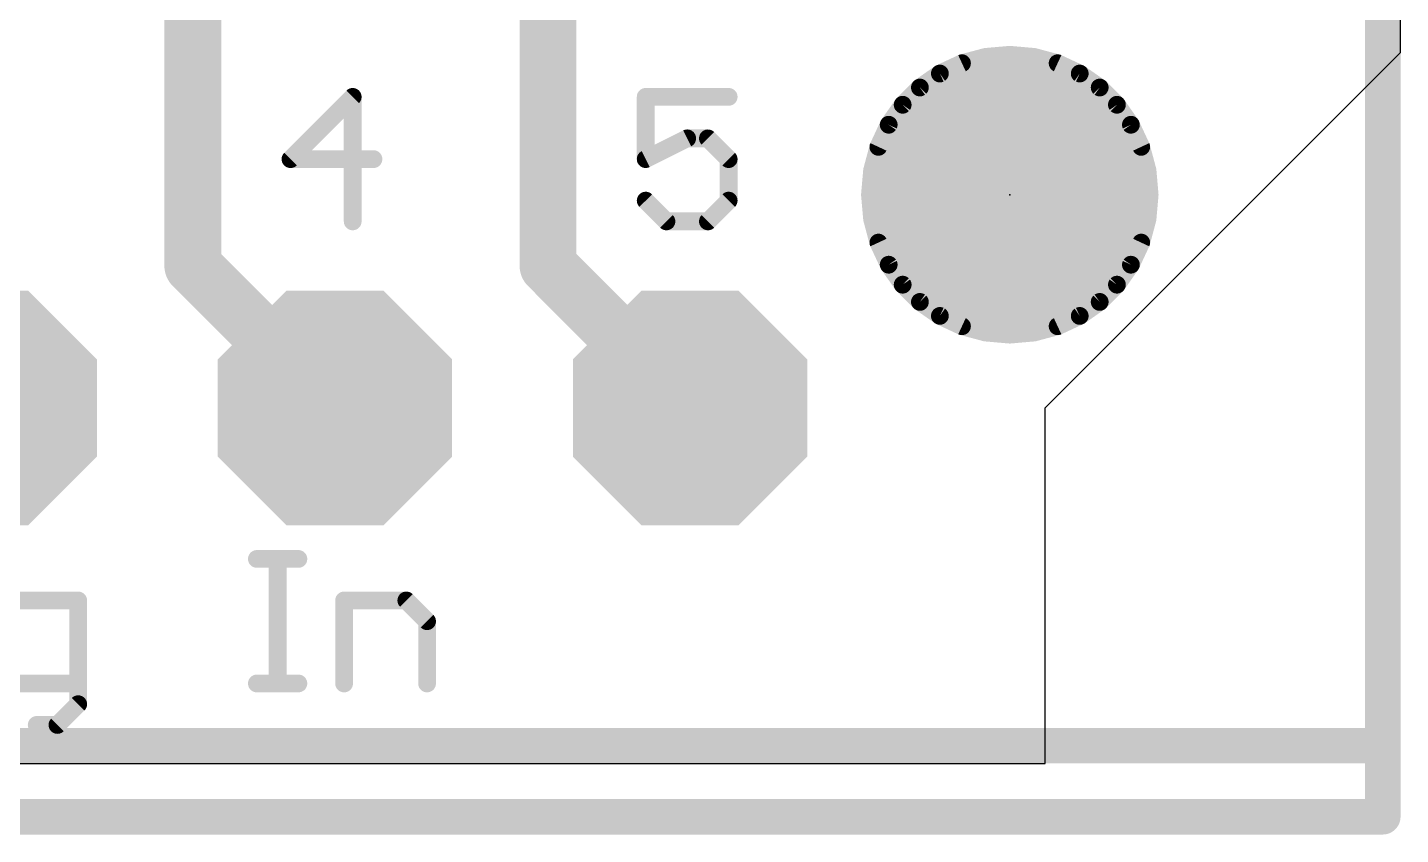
# Model space of a CAD drawing. Extents: x -18.7 to 68.6, y -5.3 to 63.6.
# Drawn here: x 58.76 to 68.58, y -0.51 to 5.26 of the extents above; entities that cross this region are included whole.
import ezdxf

# ---------------------------------------------------------------- set-up
doc = ezdxf.new("R2010")
doc.units = 0
for name, color, linetype in [('1', 12, 'CONTINUOUS'), ('16', 132, 'CONTINUOUS'), ('17', 110, 'CONTINUOUS'), ('20', 53, 'CONTINUOUS'), ('21', 40, 'CONTINUOUS'), ('22', 4, 'CONTINUOUS'), ('23', 53, 'CONTINUOUS'), ('41', 12, 'CONTINUOUS')]:
    doc.layers.add(name, color=color, linetype=linetype)

# ---------------------------------------------------------------- blocks, each defined once
blk = doc.blocks.new('PIE')
at = {"const_width": 0.5}
blk.add_lwpolyline([(0, -0.25, 1), (0, 0.25, 1), (0, -0.25)], format="xyb", dxfattribs=at)
blk = doc.blocks.new('OCTAGONP')
at = {"const_width": 0.5}
blk.add_lwpolyline([(-0.25, -0.1036), (-0.25, 0.1036), (-0.1036, 0.25), (0.1036, 0.25), (0.25, 0.1036), (0.25, -0.1036), (0.1036, -0.25), (-0.1036, -0.25), (-0.25, -0.1036), (-0.25, 0.1036)], dxfattribs=at)

msp = doc.modelspace()

# ---------------------------------------------------------------- linework, layer by layer
at = {"layer": '1'}
for points, const_width in [([(68.453, -0.381), (68.453, 10.541)], 0.254), ([(59.944, 6.731), (59.944, 3.556)], 0.4064), ([(62.484, 6.731), (62.484, 3.556)], 0.4064), ([(59.944, 3.556), (60.96, 2.54)], 0.4064), ([(62.484, 3.556), (63.5, 2.54)], 0.4064), ([(-0.254, -0.381), (68.453, -0.381)], 0.254)]:
    msp.add_lwpolyline(points, dxfattribs=dict(at, const_width=const_width))
for points, const_width in [([(60.0158, 3.6278, 1), (59.8722, 3.4842)], 0.2032), ([(62.5558, 3.6278, 1), (62.4122, 3.4842)], 0.2032), ([(59.8424, 3.556, 1), (60.0456, 3.556)], 0.2032), ([(62.3824, 3.556, 1), (62.5856, 3.556)], 0.2032), ([(60.8882, 2.4682, 1), (61.0318, 2.6118)], 0.2032), ([(63.4282, 2.4682, 1), (63.5718, 2.6118)], 0.2032), ([(68.453, -0.4445, 1), (68.453, -0.3175)], 0.127), ([(68.3895, -0.381, 1), (68.5165, -0.381)], 0.127)]:
    msp.add_lwpolyline(points, format="xyb", dxfattribs=dict(at, const_width=const_width))
at = {"layer": '16', "const_width": 0.254}
for points in [[(68.453, 0.127), (68.453, 11.176)], [(0, 0.127), (68.453, 0.127)]]:
    msp.add_lwpolyline(points, dxfattribs=at)
at = {"layer": '16', "const_width": 0.127}
for points in [[(68.453, 0.0635, 1), (68.453, 0.1905)], [(68.3895, 0.127, 1), (68.5165, 0.127)]]:
    msp.add_lwpolyline(points, format="xyb", dxfattribs=at)
at = {"layer": '20'}
for p, q in [((68.58, 5.08), (68.58, 49.276)), ((66.04, 2.54), (68.58, 5.08)), ((66.04, 0), (66.04, 2.54)), ((0, 0), (66.04, 0))]:
    msp.add_line(p, q, dxfattribs=at)
at = {"layer": '21', "const_width": 0.127}
for points in [[(61.0874, 4.7633), (60.6425, 4.3184)], [(61.0874, 3.8735), (61.0874, 4.7633)], [(63.7757, 4.7633), (63.1825, 4.7633)], [(63.1825, 4.7633), (63.1825, 4.3184)], [(63.1825, 4.3184), (63.4791, 4.4667)], [(63.4791, 4.4667), (63.6274, 4.4667)], [(63.6274, 4.4667), (63.7757, 4.3184)], [(60.6425, 4.3184), (61.2357, 4.3184)], [(63.7757, 4.3184), (63.7757, 4.0218)], [(63.3308, 3.8735), (63.1825, 4.0218)], [(63.7757, 4.0218), (63.6274, 3.8735)], [(63.6274, 3.8735), (63.3308, 3.8735)], [(60.4023, 1.4613), (60.6989, 1.4613)], [(60.5506, 0.5715), (60.5506, 1.4613)], [(59.1244, 1.1647), (58.6795, 1.1647)], [(59.1244, 0.4232), (59.1244, 1.1647)], [(61.026, 0.5715), (61.026, 1.1647)], [(61.026, 1.1647), (61.4708, 1.1647)], [(61.4708, 1.1647), (61.6191, 1.0164)], [(61.6191, 1.0164), (61.6191, 0.5715)], [(58.6795, 0.5715), (59.1244, 0.5715)], [(60.4023, 0.5715), (60.6989, 0.5715)], [(58.9761, 0.2749), (59.1244, 0.4232)], [(58.8278, 0.2749), (58.9761, 0.2749)]]:
    msp.add_lwpolyline(points, dxfattribs=at)
at = {"layer": '21', "const_width": 0.0635}
for points in [[(61.1191, 4.7633, 1), (61.0556, 4.7633)], [(61.1098, 4.7408, 1), (61.0649, 4.7857)], [(63.2143, 4.7633, 1), (63.1508, 4.7633)], [(63.1825, 4.795, 1), (63.1825, 4.7315)], [(63.7757, 4.7315, 1), (63.7757, 4.795)], [(63.4791, 4.4984, 1), (63.4791, 4.4349)], [(63.4933, 4.4383, 1), (63.4649, 4.4951)], [(63.6498, 4.4891, 1), (63.6049, 4.4442)], [(63.6274, 4.4349, 1), (63.6274, 4.4984)], [(60.6425, 4.3501, 1), (60.6425, 4.2866)], [(60.62, 4.3408, 1), (60.665, 4.2959)], [(61.2357, 4.2866, 1), (61.2357, 4.3501)], [(63.1683, 4.3468, 1), (63.1967, 4.29)], [(63.1508, 4.3184, 1), (63.2143, 4.3184)], [(63.8074, 4.3184, 1), (63.7439, 4.3184)], [(63.7532, 4.2959, 1), (63.7981, 4.3408)], [(63.205, 4.0442, 1), (63.16, 3.9993)], [(63.7439, 4.0218, 1), (63.8074, 4.0218)], [(63.7981, 3.9993, 1), (63.7532, 4.0442)], [(63.3308, 3.9053, 1), (63.3308, 3.8418)], [(63.3083, 3.851, 1), (63.3532, 3.896)], [(63.6049, 3.896, 1), (63.6498, 3.851)], [(63.6274, 3.8418, 1), (63.6274, 3.9053)], [(61.0556, 3.8735, 1), (61.1191, 3.8735)], [(60.4023, 1.493, 1), (60.4023, 1.4295)], [(60.5823, 1.4613, 1), (60.5188, 1.4613)], [(60.6989, 1.4295, 1), (60.6989, 1.493)], [(59.1562, 1.1647, 1), (59.0927, 1.1647)], [(59.1244, 1.1329, 1), (59.1244, 1.1964)], [(61.0577, 1.1647, 1), (60.9942, 1.1647)], [(61.026, 1.1964, 1), (61.026, 1.1329)], [(61.4933, 1.1871, 1), (61.4484, 1.1422)], [(61.4708, 1.1329, 1), (61.4708, 1.1964)], [(61.6509, 1.0164, 1), (61.5874, 1.0164)], [(61.5967, 0.9939, 1), (61.6416, 1.0388)], [(59.1244, 0.5397, 1), (59.1244, 0.6033)], [(60.4023, 0.6033, 1), (60.4023, 0.5397)], [(60.5188, 0.5715, 1), (60.5823, 0.5715)], [(60.6989, 0.5397, 1), (60.6989, 0.6033)], [(60.9942, 0.5715, 1), (61.0577, 0.5715)], [(61.5874, 0.5715, 1), (61.6509, 0.5715)], [(59.0927, 0.4232, 1), (59.1562, 0.4232)], [(59.1469, 0.4008, 1), (59.102, 0.4457)], [(58.8278, 0.3067, 1), (58.8278, 0.2432)], [(58.9537, 0.2974, 1), (58.9986, 0.2525)], [(58.9761, 0.2432, 1), (58.9761, 0.3067)]]:
    msp.add_lwpolyline(points, format="xyb", dxfattribs=at)
at = {"layer": '22'}
for p, q in [((68.58, 5.08), (68.58, 37.846)), ((66.04, 2.54), (68.58, 5.08)), ((66.04, 0), (66.04, 2.54)), ((0, 0), (66.04, 0))]:
    msp.add_line(p, q, dxfattribs=at)
at = {"layer": '23'}
msp.add_point((65.786, 4.064), dxfattribs=at)
at = {"layer": '41', "const_width": 0.127}
for points in [[(65.6124, 5.0488), (65.444, 5.0037)], [(65.786, 5.064), (65.6124, 5.0488)], [(65.9596, 5.0488), (65.786, 5.064)], [(66.128, 5.0037), (65.9596, 5.0488)], [(65.444, 5.0037), (65.286, 4.93)], [(65.3353, 4.953), (66.2367, 4.953)], [(66.286, 4.93), (66.128, 5.0037)], [(65.286, 4.93), (65.1432, 4.83)], [(66.4288, 4.83), (66.286, 4.93)], [(65.1432, 4.83), (65.02, 4.7068)], [(65.1392, 4.826), (66.4328, 4.826)], [(66.552, 4.7068), (66.4288, 4.83)], [(65.02, 4.7068), (64.92, 4.564)], [(65.0145, 4.699), (66.5575, 4.699)], [(66.652, 4.564), (66.552, 4.7068)], [(64.92, 4.564), (64.8463, 4.406)], [(64.9256, 4.572), (66.6464, 4.572)], [(66.7257, 4.406), (66.652, 4.564)], [(64.8463, 4.406), (64.8012, 4.2376)], [(64.8645, 4.445), (66.7075, 4.445)], [(66.7708, 4.2376), (66.7257, 4.406)], [(64.8227, 4.318), (66.7493, 4.318)], [(64.8012, 4.2376), (64.786, 4.064)], [(64.7971, 4.191), (66.7749, 4.191)], [(66.786, 4.064), (66.7708, 4.2376)], [(64.786, 4.064), (64.8012, 3.8904)], [(64.786, 4.064), (66.786, 4.064)], [(66.7708, 3.8904), (66.786, 4.064)], [(64.7971, 3.937), (66.7749, 3.937)], [(64.8012, 3.8904), (64.8463, 3.722)], [(66.7257, 3.722), (66.7708, 3.8904)], [(64.8227, 3.81), (66.7493, 3.81)], [(64.8463, 3.722), (64.92, 3.564)], [(64.8645, 3.683), (66.7075, 3.683)], [(66.652, 3.564), (66.7257, 3.722)], [(64.92, 3.564), (65.02, 3.4212)], [(64.9256, 3.556), (66.6464, 3.556)], [(66.552, 3.4212), (66.652, 3.564)], [(65.0145, 3.429), (66.5575, 3.429)], [(65.02, 3.4212), (65.1432, 3.298)], [(66.4288, 3.298), (66.552, 3.4212)], [(65.1392, 3.302), (66.4328, 3.302)], [(65.1432, 3.298), (65.286, 3.198)], [(66.286, 3.198), (66.4288, 3.298)], [(65.286, 3.198), (65.444, 3.1243)], [(66.128, 3.1243), (66.286, 3.198)], [(65.3353, 3.175), (66.2367, 3.175)], [(65.444, 3.1243), (65.6124, 3.0792)], [(65.6124, 3.0792), (65.786, 3.064)], [(65.786, 3.064), (65.9596, 3.0792)], [(65.9596, 3.0792), (66.128, 3.1243)]]:
    msp.add_lwpolyline(points, dxfattribs=at)
at = {"layer": '41', "const_width": 0.0635}
for points in [[(65.6096, 5.0804, 1), (65.6151, 5.0172)], [(65.6206, 5.0181, 1), (65.6041, 5.0795)], [(65.7888, 5.0956, 1), (65.7832, 5.0324)], [(65.7888, 5.0324, 1), (65.7832, 5.0956)], [(65.9679, 5.0795, 1), (65.9514, 5.0181)], [(65.9569, 5.0172, 1), (65.9624, 5.0804)], [(65.3353, 4.9848, 1), (65.3353, 4.9213)], [(65.4358, 5.0344, 1), (65.4522, 4.973)], [(65.4574, 4.9749, 1), (65.4306, 5.0325)], [(66.1414, 5.0325, 1), (66.1146, 4.9749)], [(66.1198, 4.973, 1), (66.1362, 5.0344)], [(66.2367, 4.9213, 1), (66.2367, 4.9848)], [(65.2726, 4.9588, 1), (65.2994, 4.9012)], [(65.3042, 4.904, 1), (65.2678, 4.956)], [(66.3042, 4.956, 1), (66.2678, 4.904)], [(66.2726, 4.9012, 1), (66.2994, 4.9588)], [(65.1392, 4.8578, 1), (65.1392, 4.7943)], [(65.125, 4.8561, 1), (65.1614, 4.804)], [(65.1657, 4.8076, 1), (65.1208, 4.8525)], [(66.4512, 4.8525, 1), (66.4063, 4.8076)], [(66.4106, 4.804, 1), (66.447, 4.8561)], [(66.4328, 4.7943, 1), (66.4328, 4.8578)], [(65.0145, 4.7307, 1), (65.0145, 4.6673)], [(64.9975, 4.7292, 1), (65.0424, 4.6843)], [(65.046, 4.6886, 1), (64.9939, 4.725)], [(66.5781, 4.725, 1), (66.526, 4.6886)], [(66.5296, 4.6843, 1), (66.5745, 4.7292)], [(66.5575, 4.6673, 1), (66.5575, 4.7307)], [(64.9488, 4.5506, 1), (64.8912, 4.5774)], [(64.9256, 4.6037, 1), (64.9256, 4.5403)], [(66.6808, 4.5774, 1), (66.6232, 4.5506)], [(66.6464, 4.5403, 1), (66.6464, 4.6037)], [(64.894, 4.5822, 1), (64.946, 4.5458)], [(66.626, 4.5458, 1), (66.678, 4.5822)], [(64.8175, 4.4194, 1), (64.8751, 4.3926)], [(64.877, 4.3978, 1), (64.8156, 4.4142)], [(64.8645, 4.4768, 1), (64.8645, 4.4133)], [(66.7564, 4.4142, 1), (66.695, 4.3978)], [(66.6969, 4.3926, 1), (66.7545, 4.4194)], [(66.7075, 4.4133, 1), (66.7075, 4.4768)], [(64.8227, 4.3498, 1), (64.8227, 4.2863)], [(66.7493, 4.2863, 1), (66.7493, 4.3498)], [(64.7971, 4.2227, 1), (64.7971, 4.1593)], [(64.7705, 4.2459, 1), (64.8319, 4.2294)], [(64.8328, 4.2349, 1), (64.7696, 4.2404)], [(66.8024, 4.2404, 1), (66.7392, 4.2349)], [(66.7401, 4.2294, 1), (66.8015, 4.2459)], [(66.7749, 4.1593, 1), (66.7749, 4.2227)], [(64.8176, 4.0668, 1), (64.7544, 4.0612)], [(64.786, 4.0957, 1), (64.786, 4.0323)], [(66.8176, 4.0612, 1), (66.7544, 4.0668)], [(66.786, 4.0323, 1), (66.786, 4.0957)], [(64.7544, 4.0668, 1), (64.8176, 4.0612)], [(66.7544, 4.0612, 1), (66.8176, 4.0668)], [(64.7971, 3.9688, 1), (64.7971, 3.9053)], [(64.8319, 3.8986, 1), (64.7705, 3.8821)], [(66.8015, 3.8821, 1), (66.7401, 3.8986)], [(66.7749, 3.9053, 1), (66.7749, 3.9688)], [(64.7696, 3.8876, 1), (64.8328, 3.8931)], [(64.8227, 3.8418, 1), (64.8227, 3.7782)], [(66.7392, 3.8931, 1), (66.8024, 3.8876)], [(66.7493, 3.7782, 1), (66.7493, 3.8418)], [(64.8751, 3.7354, 1), (64.8175, 3.7086)], [(64.8156, 3.7138, 1), (64.877, 3.7302)], [(64.8645, 3.7148, 1), (64.8645, 3.6513)], [(66.695, 3.7302, 1), (66.7564, 3.7138)], [(66.7545, 3.7086, 1), (66.6969, 3.7354)], [(66.7075, 3.6513, 1), (66.7075, 3.7148)], [(64.946, 3.5822, 1), (64.894, 3.5458)], [(64.8912, 3.5506, 1), (64.9488, 3.5774)], [(64.9256, 3.5878, 1), (64.9256, 3.5242)], [(66.6232, 3.5774, 1), (66.6808, 3.5506)], [(66.678, 3.5458, 1), (66.626, 3.5822)], [(66.6464, 3.5242, 1), (66.6464, 3.5878)], [(65.0145, 3.4608, 1), (65.0145, 3.3973)], [(65.0424, 3.4437, 1), (64.9975, 3.3988)], [(64.9939, 3.403, 1), (65.046, 3.4394)], [(66.526, 3.4394, 1), (66.5781, 3.403)], [(66.5745, 3.3988, 1), (66.5296, 3.4437)], [(66.5575, 3.3973, 1), (66.5575, 3.4608)], [(65.1392, 3.3338, 1), (65.1392, 3.2702)], [(65.1614, 3.324, 1), (65.125, 3.2719)], [(65.1208, 3.2755, 1), (65.1657, 3.3204)], [(66.4063, 3.3204, 1), (66.4512, 3.2755)], [(66.447, 3.2719, 1), (66.4106, 3.324)], [(66.4328, 3.2702, 1), (66.4328, 3.3338)], [(65.2994, 3.2268, 1), (65.2726, 3.1692)], [(65.2678, 3.172, 1), (65.3042, 3.224)], [(66.2678, 3.224, 1), (66.3042, 3.172)], [(66.2994, 3.1692, 1), (66.2726, 3.2268)], [(65.3353, 3.2068, 1), (65.3353, 3.1433)], [(65.4522, 3.155, 1), (65.4358, 3.0936)], [(65.4306, 3.0955, 1), (65.4574, 3.1531)], [(65.6151, 3.1108, 1), (65.6096, 3.0476)], [(65.9624, 3.0476, 1), (65.9569, 3.1108)], [(66.1146, 3.1531, 1), (66.1414, 3.0955)], [(66.1362, 3.0936, 1), (66.1198, 3.155)], [(66.2367, 3.1433, 1), (66.2367, 3.2068)], [(65.6041, 3.0485, 1), (65.6206, 3.1099)], [(65.7832, 3.0956, 1), (65.7888, 3.0324)], [(65.7832, 3.0324, 1), (65.7888, 3.0956)], [(65.9514, 3.1099, 1), (65.9679, 3.0485)]]:
    msp.add_lwpolyline(points, format="xyb", dxfattribs=at)

# ---------------------------------------------------------------- block references
at = {"layer": '1'}
msp.add_blockref('PIE', (65.786, 4.064), dxfattribs=at)
at = {"layer": '17', "xscale": 1.6764, "yscale": 1.6764}
for p in [(58.42, 2.54), (58.42, 2.54), (60.96, 2.54), (60.96, 2.54), (63.5, 2.54), (63.5, 2.54)]:
    msp.add_blockref('OCTAGONP', p, dxfattribs=at)

doc.saveas('drawing.dxf')
